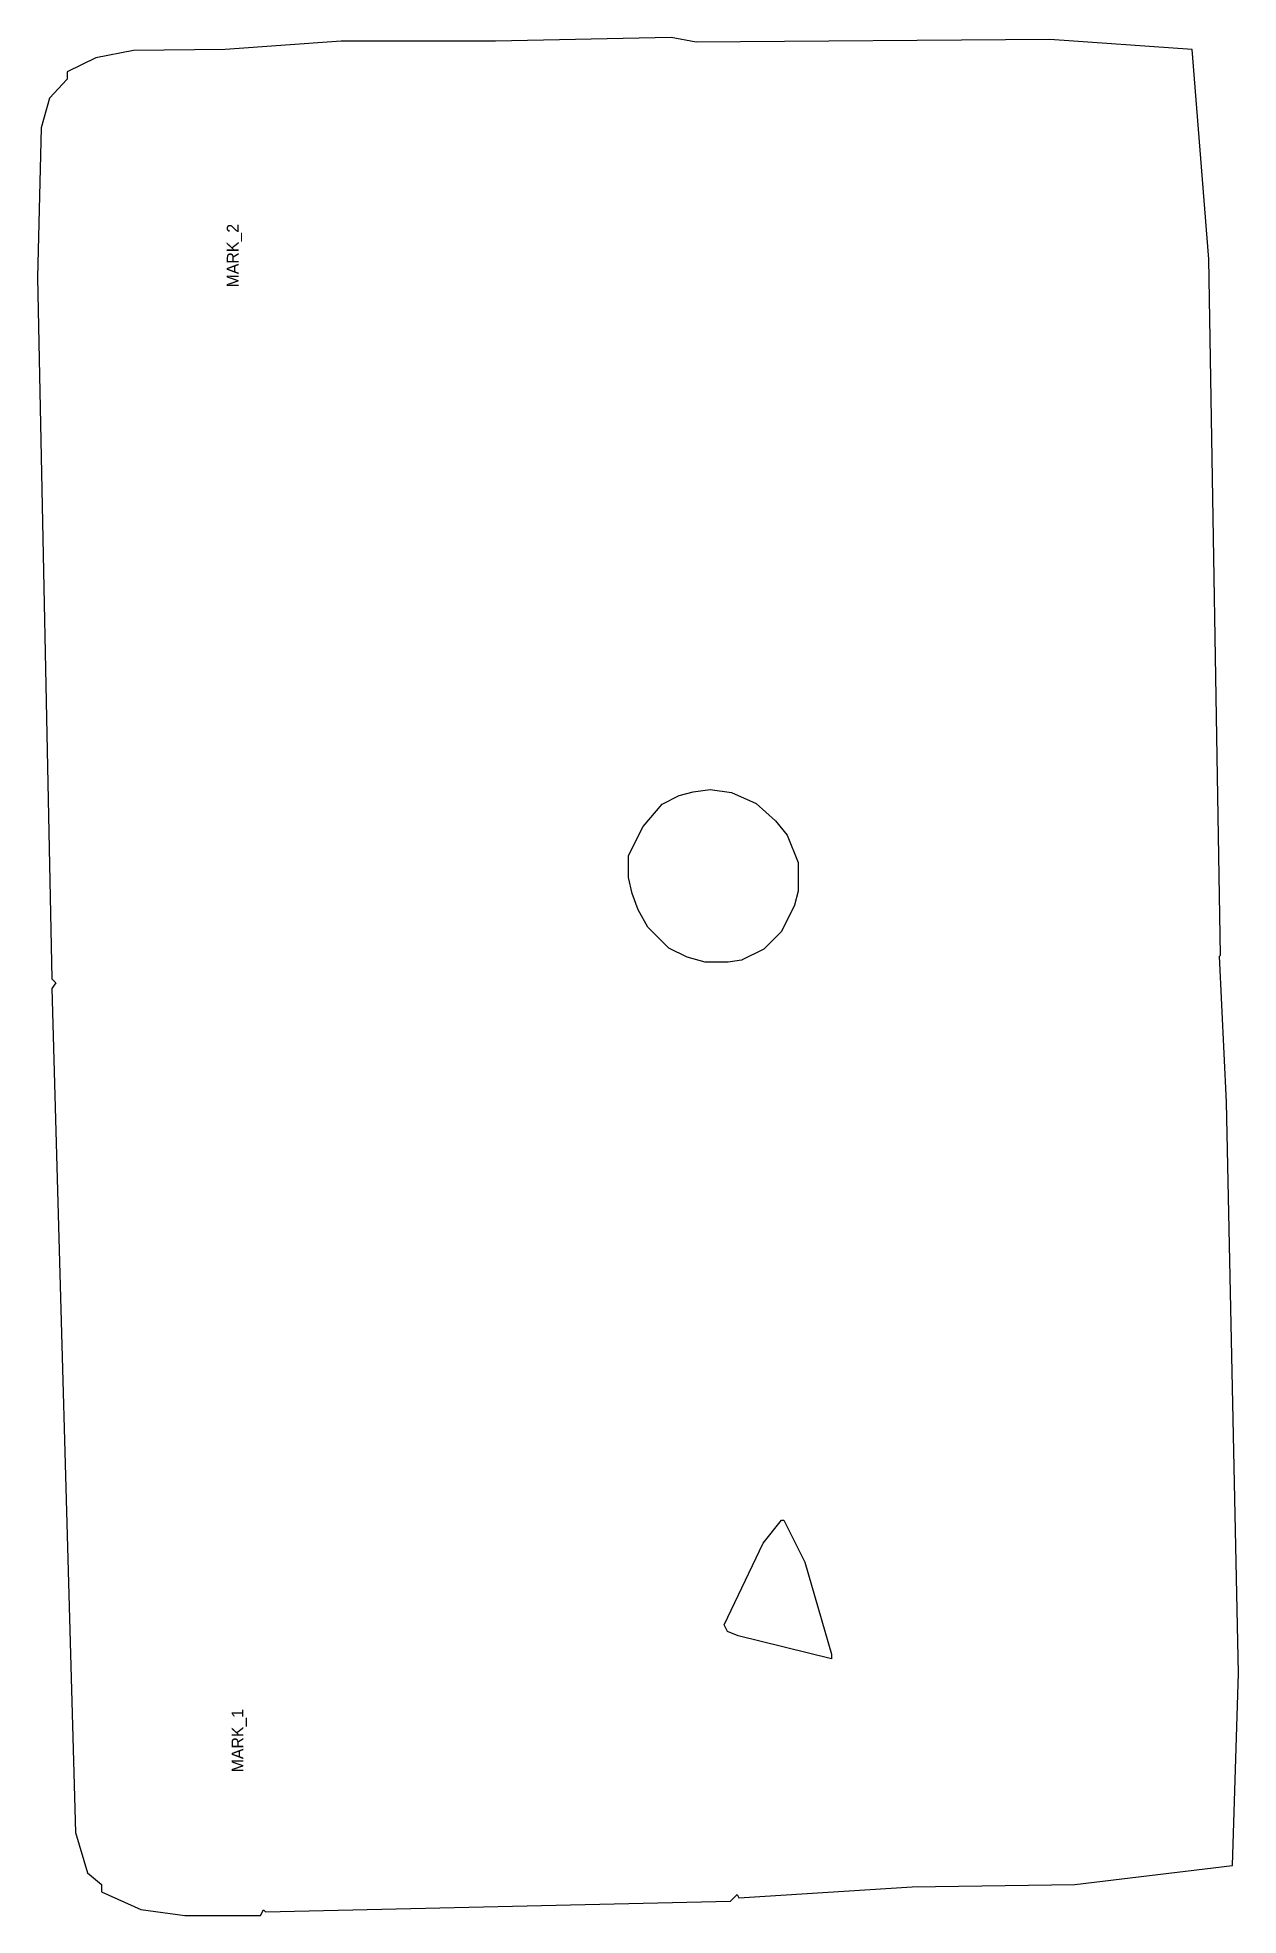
# Model space of a CAD drawing. Extents: x -3680 to -2870, y 1542 to 2807.
import ezdxf
from ezdxf.enums import TextEntityAlignment as Align

# ---------------------------------------------------------------- set-up
doc = ezdxf.new("R2010")
doc.units = 0

msp = doc.modelspace()

# ---------------------------------------------------------------- linework, layer by layer
at = {"layer": '1', "color": 7}
msp.add_lwpolyline([(-3680, 2645.6), (-3670.4, 2172.8), (-3667.7, 2170.1), (-3670.4, 2166.4), (-3654.4, 1597.6), (-3646.4, 1570.4), (-3636.8, 1562.4), (-3636.8, 1557.6), (-3610.4, 1545.6), (-3580.8, 1541.6), (-3529.6, 1541.6), (-3527.7, 1545.3), (-3526.4, 1544), (-3212.8, 1551.2), (-3208.3, 1555.7), (-3207.2, 1553.5), (-3090.4, 1560.8), (-2980.8, 1562.4), (-2874.4, 1575.2), (-2870.4, 1704.8), (-2878.4, 2089.8), (-2883.2, 2188), (-2882.4, 2188.8), (-2890.3, 2657.8), (-2901.7, 2799.2), (-2997.5, 2805.8), (-3235.9, 2804), (-3252.8, 2807.2), (-3371.2, 2804.8), (-3475.2, 2804.8), (-3553.6, 2799.2), (-3615.2, 2798.4), (-3640.8, 2793.6), (-3660, 2784), (-3660, 2779.2), (-3672, 2766.4), (-3677.6, 2746.4)], close=True, dxfattribs=at)
at = {"layer": '11', "color": 7}
for points in [[(-3281.6, 2241.2), (-3281.6, 2256), (-3271.8, 2275.5), (-3259, 2290.5), (-3247.5, 2296.3), (-3238.1, 2298.9), (-3226.6, 2300.4), (-3212.2, 2298.3), (-3195.6, 2290.9), (-3182.4, 2279.4), (-3174.6, 2269.6), (-3167.2, 2251.2), (-3167.2, 2232), (-3169.6, 2222.4), (-3178.4, 2204.8), (-3190.4, 2192.8), (-3205.4, 2185.3), (-3214.4, 2184), (-3230, 2184), (-3242.1, 2187.5), (-3254.4, 2193.6), (-3268.5, 2207.7), (-3275.2, 2219.4), (-3279.2, 2230.4)], [(-3217.1, 1737.4), (-3190.9, 1792.6), (-3178.4, 1808), (-3176.8, 1808), (-3162.7, 1779.8), (-3144.8, 1717.6), (-3144.8, 1714.6), (-3207.6, 1730.1), (-3214.9, 1733)]]:
    msp.add_lwpolyline(points, close=True, dxfattribs=at)

# ---------------------------------------------------------------- texts
at = {"layer": '72', "color": 3}
for s, p in [('MARK_2', (-3542, 2638.8)), ('MARK_1', (-3538.8, 1638))]:
    msp.add_text(s, height=8, rotation=90, dxfattribs=at).set_placement(p, align=Align.BOTTOM_LEFT)

doc.saveas('drawing.dxf')
